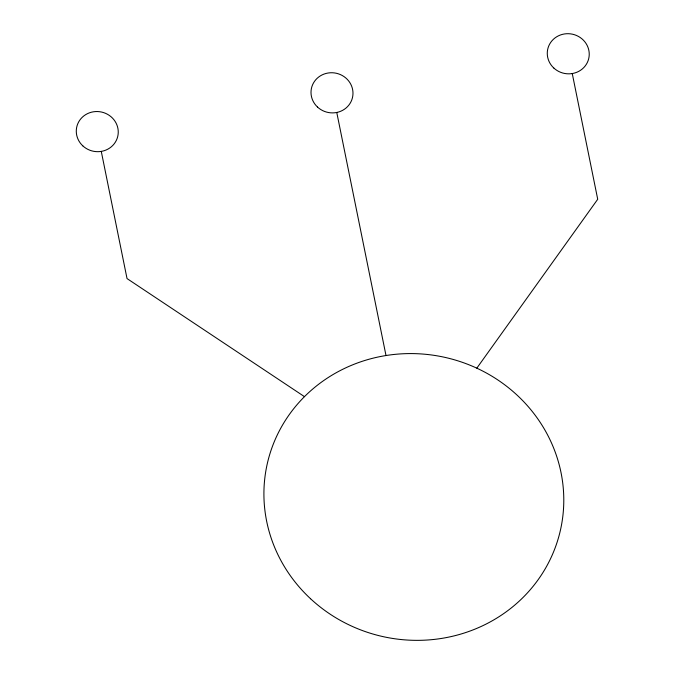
<?xml version="1.0" encoding="UTF-8"?>
<svg xmlns="http://www.w3.org/2000/svg" width="674" height="674" viewBox="0 0 674 674"><rect width="100%" height="100%" fill="white"/><g stroke="black" fill="none" stroke-linecap="round" stroke-linejoin="round"><path stroke-width="1.01" d="M476.821 368.164L597.72 199.26L572.251 73.533M304.479 396.649L127.032 278.573L101.269 151.38M336.764 112.457L386 355.527M310.562 598.748A150.294 143.014 12.9 0 0 559.622 533.538A150.294 143.014 12.9 0 0 371.366 358.61A150.294 143.014 12.9 0 0 310.562 598.748M317.53 107.065A21.037 20.026 12.9 0 0 352.401 97.932A21.037 20.026 12.9 0 0 326.048 73.441A21.037 20.026 12.9 0 0 317.53 107.065M82.809 145.862A21.037 20.026 12.9 0 0 117.672 136.729A21.037 20.026 12.9 0 0 91.319 112.238A21.037 20.026 12.9 0 0 82.809 145.862M553.792 68.015A21.037 20.026 12.9 0 0 588.655 58.891A21.037 20.026 12.9 0 0 562.301 34.399A21.037 20.026 12.9 0 0 553.792 68.015"/></g></svg>
